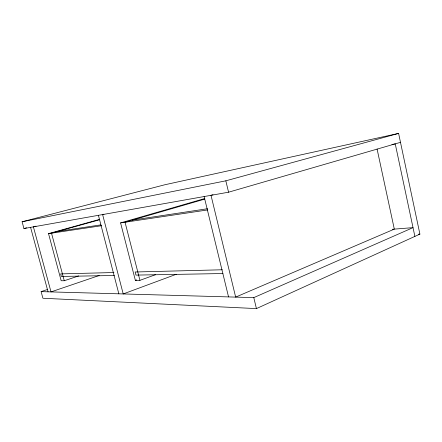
<?xml version="1.0" encoding="UTF-8"?>
<svg xmlns="http://www.w3.org/2000/svg" width="442" height="442" viewBox="0 0 442 442"><rect width="100%" height="100%" fill="white"/><g stroke="black" fill="none" stroke-linecap="round" stroke-linejoin="round"><path stroke-width="0.66" d="M47.653 289.427L41.112 291.626L42.913 298.245L256.426 308.599L419.9 234.111L398.601 133.401L164.905 184.745L22.1 221.773L23.94 228.542L228.564 192.204L400.491 142.335M41.112 291.626L253.796 297.621L413.021 227.636L392.402 229.271M176.292 274.278L123.213 293.941L102.616 214.569L103.942 214.204M204.817 198.524L120.583 222.895L135.357 280.361L139.937 280.333L155.462 274.714M135.357 280.361L136.655 279.891M99.246 275.482L51.007 291.908L33.404 226.862L36.067 226.144M99.693 219.354L48.521 233.625L61.178 280.753L64.261 280.736L78.665 275.935M204.602 199.154L125.042 222.232L139.937 280.333M212.994 194.745L211.005 195.32L235.658 297.107L394.314 229.122L377.07 148.998M99.345 219.823L51.51 233.177L64.261 280.736M22.1 221.773L225.834 180.817L398.601 133.401M23.94 228.542L26.603 227.829M391.932 144.54L395.236 143.86L414.883 236.398M57.979 231.37L100.677 224.906M132.329 220.116L207.536 208.734M48.521 233.625L101.715 225.702M120.583 222.895L207.723 209.922M418.524 234.205L419.9 234.111M113.942 272.532L60.653 273.891L61.339 276.438L114.362 275.488M222.293 269.775L135.164 271.99L135.959 275.101L222.923 273.537M30.581 227.359L48.056 291.825M98.422 215.315L118.848 293.819M204.127 196.541L228.542 296.908M225.834 180.817L228.564 192.204M253.796 297.621L256.426 308.599"/></g></svg>
